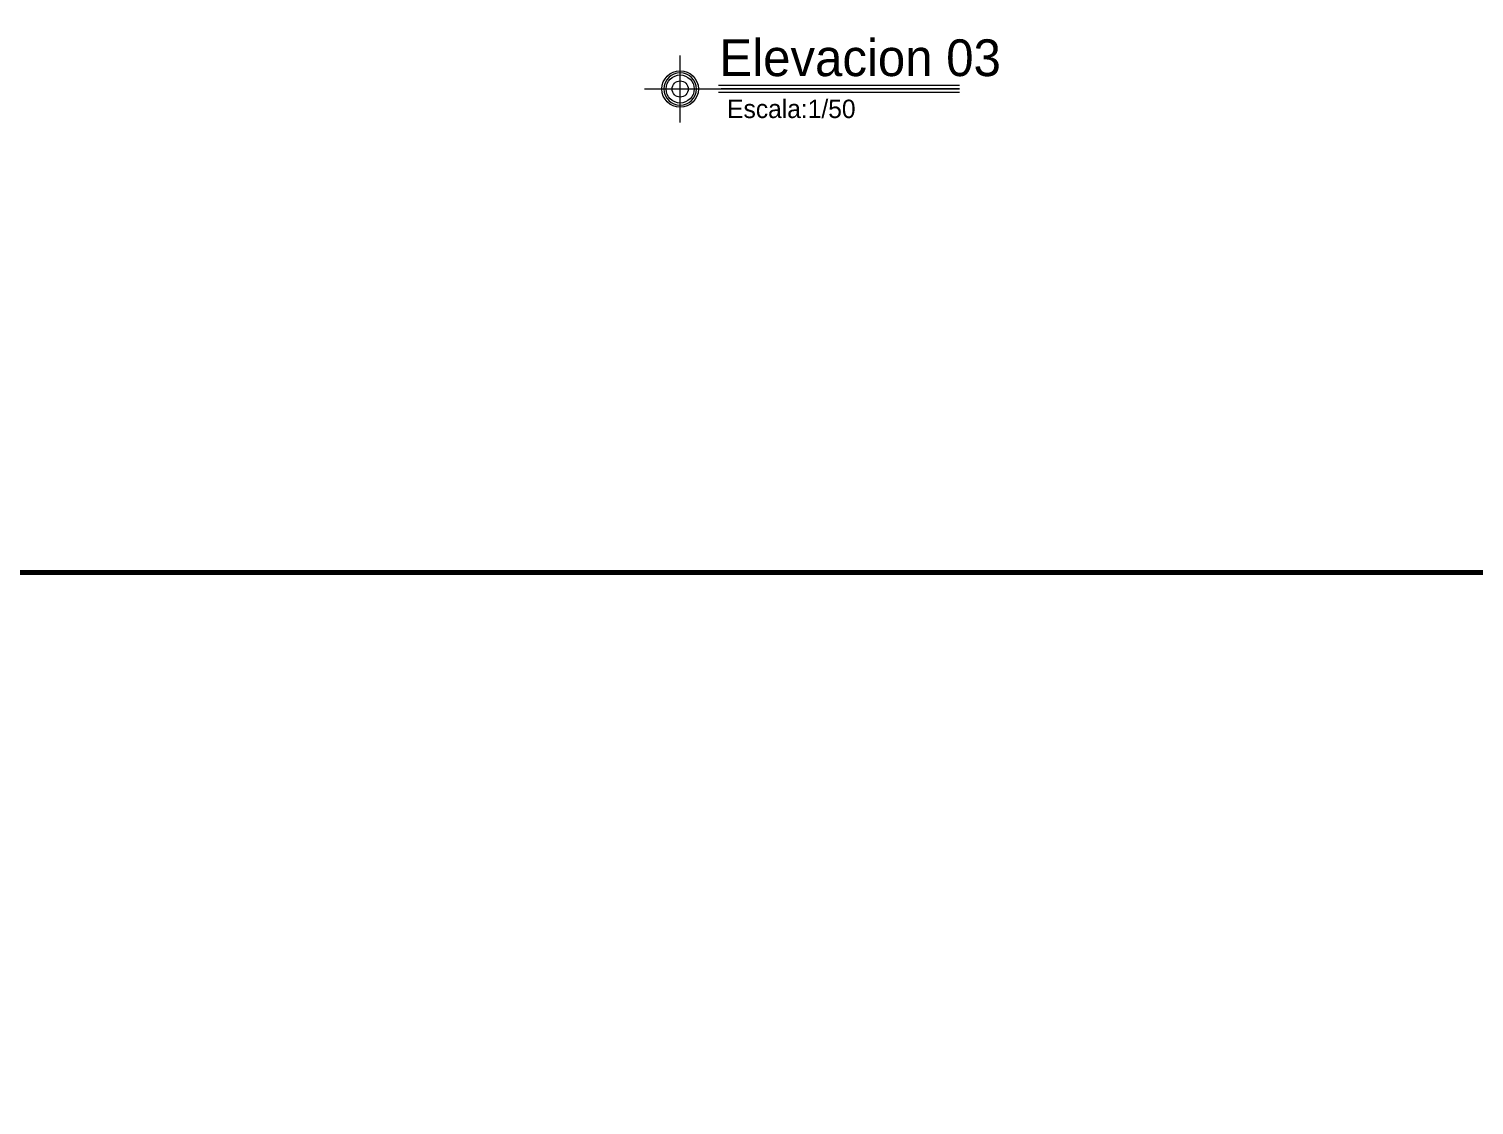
# Model space of a CAD drawing. Header units: millimetres. Extents: x -3570 to 5754, y -12788176 to 1214.
# Drawn here: x 3379.98 to 3392.56, y 1165.24 to 1174.6 of the extents above; entities that cross this region are included whole.
import ezdxf

# ---------------------------------------------------------------- set-up
doc = ezdxf.new("R2010")
doc.units = ezdxf.units.MM
doc.layers.add('Texto', color=7, linetype='Continuous', lineweight=5)
doc.styles.add('Pristina_ParCons', font='PRISTINA.TTF')

msp = doc.modelspace()

# ---------------------------------------------------------------- linework, layer by layer
at = {"color": 252, "lineweight": 70, "true_color": 0x939598}
msp.add_lwpolyline([(3351.524, 1209.168), (3408.934, 1209.168), (3408.934, 1169.873), (3351.524, 1169.873)], close=True, dxfattribs=at)
at = {"layer": 'Texto', "color": 7, "linetype": 'Continuous', "lineweight": 5}
for p, q in [((3385.649, 1173.79, -99722446.662), (3385.649, 1174.374, -99722446.662)), ((3385.338, 1174.082, -99722446.662), (3388.08, 1174.082, -99722446.662)), ((3385.984, 1174.114, -99722446.662), (3388.08, 1174.114, -99722446.662)), ((3385.984, 1174.055, -99722446.662), (3388.08, 1174.055, -99722446.662))]:
    msp.add_line(p, q, dxfattribs=at)
at = {"layer": 'Texto', "color": 7}
msp.add_line((3386.005, 1174.085, -99722446.662), (3388.081, 1174.085, -99722446.662), dxfattribs=at)
at = {"layer": 'Texto', "color": 7, "linetype": 'Continuous', "lineweight": 5}
for radius in [0.159, 0.122]:
    msp.add_circle((3385.649, 1174.082, -99722446.662), radius, dxfattribs=at)
at = {"layer": 'Texto', "color": 7, "linetype": 'Continuous'}
msp.add_circle((3385.649, 1174.082, -99722446.662), 0.0703, dxfattribs=at)
at = {"layer": 'Texto', "color": 7}
msp.add_arc((3385.649, 1174.082, -99722446.662), 0.141, 90.0005, 89.8703, dxfattribs=at)

# ---------------------------------------------------------------- texts
at = {"layer": 'Texto', "color": 7, "style": 'Pristina_ParCons'}
for s, height, p in [('Elevacion 03', 0.31995, (3385.991, 1174.194, -99722446.662)), ('Escala:1/50', 0.15998, (3386.058, 1173.829, -99722446.662))]:
    msp.add_text(s, height=height, dxfattribs=at).set_placement(p)

doc.saveas('drawing.dxf')
